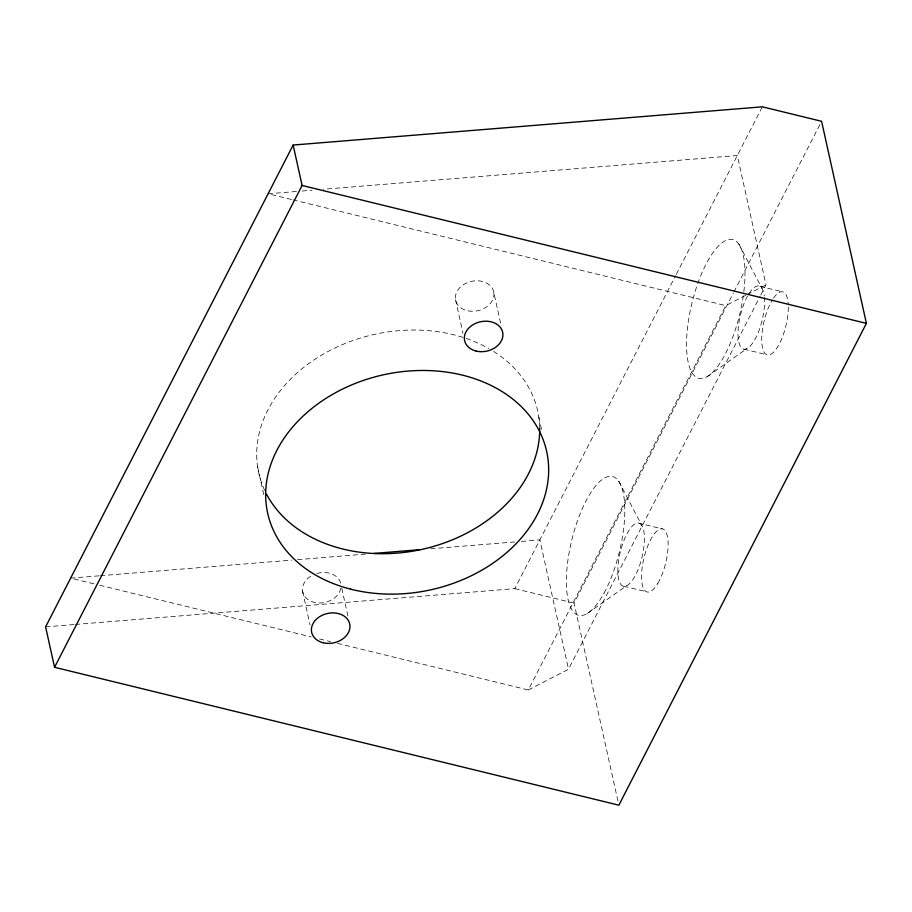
<?xml version="1.0" encoding="UTF-8"?>
<svg xmlns="http://www.w3.org/2000/svg" width="912" height="912" viewBox="0 0 912 912"><rect width="100%" height="100%" fill="white"/><g stroke="black" fill="none" stroke-linecap="round" stroke-linejoin="round"><path stroke-width="0.68" stroke-dasharray="4.56 3.42" d="M75.365 624.446L514.813 588.628L675.61 275.652M676.259 274.387L762.352 106.818M337.486 643.348L528.287 689.974L725.758 305.623L745.868 295.249M617.937 801.032L574.058 603.106L733.237 293.276M733.886 292.011L820.298 123.827M528.287 689.974L568.518 669.226L760.141 296.252M760.79 294.986L765.989 284.875L737.318 155.542L323.395 189.274M707.552 376.394L746.7 348.749M587.385 613.434L626.533 585.789M747.122 294.599L765.989 284.875M296.457 191.474L268.105 193.789L291.612 199.523M302.123 191.007L312.052 190.198M98.986 575.837L70.634 578.14L94.141 583.885M100.4 575.711L291.772 560.116M297.449 559.66L365.484 554.108M430.692 548.796L515.747 541.865M521.413 541.409L539.847 539.904L568.518 669.226M45.6 626.875L73.952 624.56M759.913 286.402L782.382 291.783M743.953 349.216L766.411 354.597M639.745 523.442A32.467 11.149 -76.3 0 1 635.63 574.856A32.467 11.149 -76.3 0 1 618.062 565.645A32.467 11.149 -76.3 0 1 639.745 523.442L662.215 528.835M623.785 586.256L646.243 591.649M292.991 199.865L725.758 305.623M514.813 588.628L574.058 603.106M99.67 585.242L311.209 636.929M319.508 638.959L330.566 641.66M738.914 244.199L762.022 288.466M618.746 481.24L641.854 525.506M538.798 417.001L541.785 430.475M493.814 292.478A19.483 15.014 -12.5 0 1 467.149 310.65A19.483 15.014 -12.5 0 1 463.022 284.954A19.483 15.014 -12.5 0 1 493.814 292.478L500.984 324.82M455.521 299.581L462.988 333.256M341.772 588.229L348.042 616.512M302.579 591.284L310.046 624.959M257.594 466.762L264.457 497.747M749.071 293.482A32.467 11.149 -76.3 0 1 764.267 295.75M764.416 297.118A32.467 11.149 -76.3 0 1 753.802 341.339A32.467 11.149 -76.3 0 1 738.31 339.013A32.467 11.149 -76.3 0 1 748.319 294.701M773.536 298.11A32.467 11.149 -76.3 0 1 788.23 304.357M788.31 307.093A32.467 11.149 -76.3 0 1 775.975 349.399A32.467 11.149 -76.3 0 1 761.839 343.129A32.467 11.149 -76.3 0 1 772.316 299.991M493.62 351.451A142.876 110.09 -12.5 0 1 539.687 427.967M264.697 490.428A142.876 110.09 -12.5 0 1 317.467 357.652A142.876 110.09 -12.5 0 1 488.775 348.555M743.303 295.682A71.432 24.533 -76.3 0 1 693.838 375.174A71.432 24.533 -76.3 0 1 709.399 258.153A71.432 24.533 -76.3 0 1 743.839 291.68M340.837 588.149A19.483 15.014 -12.5 0 1 310.889 601.225A19.483 15.014 -12.5 0 1 312.2 575.392M316.863 573.488A19.483 15.014 -12.5 0 1 340.871 584.182M603.995 593.165A71.432 24.533 -76.3 0 0 615.657 478.013A71.432 24.533 -76.3 0 0 567.139 566.705A71.432 24.533 -76.3 0 0 603.995 593.165M657.848 583.338A32.467 11.149 -76.3 0 0 664.563 530.066A32.467 11.149 -76.3 0 0 642.128 567.914A32.467 11.149 -76.3 0 0 657.848 583.338"/><path stroke-width="1.37" d="M293.14 145.054L45.6 626.875L54.56 667.288L618.86 805.182L866.4 323.372L821.598 121.296L762.352 106.818L293.14 145.054L302.1 185.467L54.56 667.288M373.988 553.413L419.349 549.719M302.1 185.467L866.4 323.372M539.687 427.967A142.876 110.09 -12.5 0 1 425.539 548.545A142.876 110.09 -12.5 0 1 266.532 494.133M323.179 642.766A19.483 15.014 -12.5 0 0 349.832 624.595A19.483 15.014 -12.5 0 0 319.052 617.071A19.483 15.014 -12.5 0 0 323.179 642.766M476.11 351.063A19.483 15.014 -12.5 0 0 502.774 332.903A19.483 15.014 -12.5 0 0 471.983 325.379A19.483 15.014 -12.5 0 0 476.11 351.063M350.71 589.163A142.876 110.09 -12.5 0 0 547.759 457.425A142.876 110.09 -12.5 0 0 322.996 400.311A142.876 110.09 -12.5 0 0 350.71 589.163"/></g></svg>
